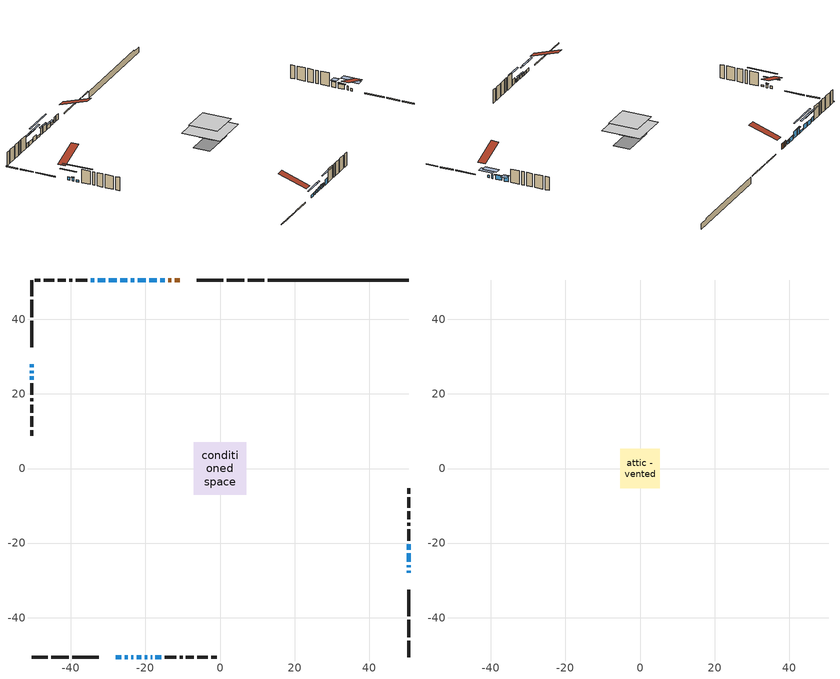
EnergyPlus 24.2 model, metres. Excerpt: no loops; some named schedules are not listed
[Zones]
conditioned space
 floor outside (Floor1 construction): -2.64,-2.64 -2.64,2.64 2.64,2.64 2.64,-2.64 z1.38
 floor adiabatic (AdiabaticFloorConstruction): -7,-7 -7,7 7,7 7,-7 z3.82
 floor foundation (Slab1 construction): -6.46,-2.99 -6.46,2.99 6.46,2.99 6.46,-2.99 z-1.01
 wall outside (RimJoist1 construction): 11.82,50.54 7.46,50.54 / -50.54,-50.54 -46.19,-50.54 / -50.54,50.54 -50.54,46.19 / 50.54,-50.54 50.54,-46.19 z1.38:1.68
 wall outside (RimJoist2 construction): 6.53,50.54 1.82,50.54 / -45.26,-50.54 -40.54,-50.54 / -50.54,45.26 -50.54,40.54 / 50.54,-45.26 50.54,-40.54 z1.38:1.68
 wall outside (RimJoist3 construction): 0.89,50.54 -6.2,50.54 / -39.61,-50.54 -32.53,-50.54 / -50.54,39.61 -50.54,32.53 / 50.54,-39.61 50.54,-32.53 z1.38:1.68
 wall outside (AdiabaticWallConstruction 1): -10.77,50.54 -12.15,50.54 / -13.08,50.54 -13.94,50.54 z1.38:3.41
 wall outside (AdiabaticWallConstruction): 50.54,-27.95 50.54,-27.39 z1.38:2.27; -27.95,-50.54 -26.43,-50.54 / -25.5,-50.54 -24.74,-50.54 / -50.54,27.95 -50.54,27.19 z1.38:2.4; -14.86,50.54 -15.98,50.54 / -22.27,-50.54 -21.15,-50.54 z1.38:2.5; -16.91,50.54 -19.02,50.54 / -30.7,50.54 -32.81,50.54 z1.38:2.7; -19.95,50.54 -22.09,50.54 / -23.01,50.54 -23.95,50.54 z1.38:3.77; -23.81,-50.54 -23.2,-50.54 z1.38:2.35; 50.54,-26.47 50.54,-25.96 z1.38:2.85; -20.22,-50.54 -19.56,-50.54 / -50.54,26.26 -50.54,25.6 z1.38:2.62; 50.54,-25.03 50.54,-22.72 / -27.64,50.54 -29.77,50.54 / -33.74,50.54 -34.68,50.54 z1.38:3.01; 50.54,-21.79 50.54,-20.29 z1.38:3.39; -24.88,50.54 -26.71,50.54 / -50.54,24.67 -50.54,23.75 z1.38:2.02; -18.63,-50.54 -18.22,-50.54 z1.38:2.6; -17.3,-50.54 -15.77,-50.54 z1.38:3.44
 wall outside (Wall1 construction): -35.61,50.54 -38.73,50.54 / -14.84,-50.54 -11.72,-50.54 / -50.54,22.83 -50.54,19.71 / 50.54,-19.36 50.54,-16.24 z1.38:6.26
 wall outside (Wall2 construction): -39.66,50.54 -40.41,50.54 / -10.8,-50.54 -10.05,-50.54 / -50.54,18.78 -50.54,18.03 / 50.54,-15.31 50.54,-14.56 z1.38:6.26
 wall outside (Wall3 construction): -41.34,50.54 -43.48,50.54 / -9.12,-50.54 -6.97,-50.54 / -50.54,17.1 -50.54,14.96 / 50.54,-13.64 50.54,-11.49 z1.38:6.26
 wall outside (Wall4 construction): -44.41,50.54 -47.21,50.54 / -6.04,-50.54 -3.24,-50.54 / -50.54,14.03 -50.54,11.23 / 50.54,-10.56 50.54,-7.76 z1.38:6.26
 wall outside (Wall5 construction): -48.14,50.54 -49.61,50.54 / -2.31,-50.54 -0.84,-50.54 / -50.54,10.3 -50.54,8.82 / 50.54,-6.83 50.54,-5.36 z1.38:6.26
 wall foundation (FoundationWall1 construction): 12.75,50.54,-1.01 12.75,50.54,1.38 46.76,50.54,1.38 46.76,50.54,0.92 50.54,50.54,0.92 50.54,50.54,-1.01
 window (WindowConstruction 17): 50.54,-27.95 50.54,-27.39 z1.38:2.27
 window (WindowConstruction 4): -27.95,-50.54 -26.43,-50.54 z1.38:2.39
 window (WindowConstruction 5): -25.5,-50.54 -24.74,-50.54 z1.38:2.39
 window (WindowConstruction 6): -50.54,27.95 -50.54,27.19 z1.38:2.39
 window (WindowConstruction 7): -14.86,50.54 -15.98,50.54 z1.38:2.5
 window (WindowConstruction 8): -16.91,50.54 -19.02,50.54 z1.38:2.7
 window (WindowConstruction 9): -19.95,50.54 -22.08,50.54 z1.38:3.77
 window (WindowConstruction 10): -23.01,50.54 -23.95,50.54 z1.38:3.77
 window (WindowConstruction 11): -23.81,-50.54 -23.2,-50.54 z1.38:2.35
 window (WindowConstruction 18): 50.54,-26.47 50.54,-25.96 z1.38:2.85
 window (WindowConstruction 12): -22.27,-50.54 -21.15,-50.54 z1.38:2.5
 window (WindowConstruction 13): -20.22,-50.54 -19.56,-50.54 z1.38:2.62
 window (WindowConstruction 14): -50.54,26.26 -50.54,25.6 z1.38:2.62
 window (WindowConstruction 15): 50.54,-25.03 50.54,-22.72 z1.38:3
 window (WindowConstruction 16): 50.54,-21.79 50.54,-20.29 z1.38:3.39
 window (WindowConstruction 20): -24.88,50.54 -26.71,50.54 z1.38:2.01
 window (WindowConstruction 21): -50.54,24.67 -50.54,23.76 z1.38:2.01
 window (WindowConstruction 19): -18.63,-50.54 -18.23,-50.54 z1.38:2.6
 window (WindowConstruction): -27.64,50.54 -29.77,50.54 z1.38:3
 window (WindowConstruction 1): -30.7,50.54 -32.81,50.54 z1.38:2.7
 window (WindowConstruction 2): -33.74,50.54 -34.68,50.54 z1.38:3
 window (WindowConstruction 3): -17.3,-50.54 -15.77,-50.54 z1.38:3.44
 door (Door): -10.77,50.54 -12.15,50.54 z1.38:3.41
 door (Door 1): -13.08,50.54 -13.94,50.54 z1.38:3.41
 ceiling adiabatic (AdiabaticFloorConstruction): 7,-7 7,7 -7,7 -7,-7 z3.82
attic - vented
 floor to conditioned space (Floor2 construction Reversed): -5.29,-5.29 -5.29,5.29 5.29,5.29 5.29,-5.29 z6.26
 roof outside (Roof1 construction): -9.84,50.54,6.26 -9.84,40.24,9.69 -7.13,40.24,9.69 -7.13,50.54,6.26; -28.88,-50.54,6.26 -28.88,-40.24,9.69 -31.6,-40.24,9.69 -31.6,-50.54,6.26; -50.54,28.88,6.26 -40.24,28.88,9.69 -40.24,31.6,9.69 -50.54,31.6,6.26; 50.54,-28.88,6.26 40.24,-28.88,9.69 40.24,-31.6,9.69 50.54,-31.6,6.26
shading: 50.54,-25.11 50.54,-30.24 52.67,-30.24 52.67,-25.11 z4.56; -23.79,-50.54 -30.59,-50.54 -30.59,-50.95 -23.79,-50.95 z5.03; -22.1,-50.54 -28.14,-50.54 -28.14,-50.95 -22.1,-50.95 z5.03; -50.54,24.55 -50.54,30.59 -50.95,30.59 -50.95,24.55 z5.03; -16.18,50.54 -14.66,50.54 -14.66,50.95 -16.18,50.95 z2.7; -19.22,50.54 -16.71,50.54 -16.71,50.95 -19.22,50.95 z2.9; -22.29,50.54 -19.75,50.54 -19.75,50.95 -22.29,50.95 z3.97; -24.15,50.54 -22.81,50.54 -22.81,50.95 -24.15,50.95 z3.97; -23,-50.54 -24.01,-50.54 -24.01,-50.95 -23,-50.95 z2.55; 50.54,-23.67 50.54,-28.75 52.67,-28.75 52.67,-23.67 z5.14; -20.95,-50.54 -22.47,-50.54 -22.47,-50.95 -20.95,-50.95 z2.7; -19.36,-50.54 -20.42,-50.54 -20.42,-50.95 -19.36,-50.95 z2.82; -50.54,25.4 -50.54,26.46 -50.95,26.46 -50.95,25.4 z2.82; 50.54,-22.52 50.54,-25.23 50.95,-25.23 50.95,-22.52 z3.21; 50.54,-19.99 50.54,-22.09 52.67,-22.09 52.67,-19.99 z3.68; -31.79,50.54 -19.8,50.54 -19.8,50.95 -31.79,50.95 z7.1; -50.54,18.68 -50.54,29.75 -50.95,29.75 -50.95,18.68 z7.1; -32.41,50.54 -25,50.54 -25,50.95 -32.41,50.95 z5.64; -35.45,50.54 -28.06,50.54 -28.06,50.95 -35.45,50.95 z5.34; -37.32,50.54 -31.1,50.54 -31.1,50.95 -37.32,50.95 z5.64; -13.13,-50.54 -19.94,-50.54 -19.94,-50.95 -13.13,-50.95 z6.08
[Building]
Building 1: Terrain=Suburbs
[Site:Location]
Erieau AUT_ON: Latitude {deg}=42.25; Longitude {deg}=-81.9; Time Zone {hr}=-5; Elevation {m}=178; Keep Site Location Information=Yes
[Site:GroundTemperature:Shallow]
5.2292, 3.30147, 3.1471, 4.0619, 7.73432, 11.3896, 14.5586, 16.5661, 16.7366, 15.1039, 12.0157, 8.47254
[Site:WaterMainsTemperature]
Calculation Method=Schedule; Temperature Schedule=mains temperature schedule
[Material] Roughness=Rough; Thermal Absorptance=0.9
Name | Thickness {m} | Conductivity {W/m-K} | Density {kg/m3} | Specific Heat {J/kg-K} | Solar Absorptance | Visible Absorptance
asphalt or fiberglass shingles | 0.00635 | 0.162714 | 1121.4 | 1465.45 | 0.4 | 0.4
ceiling loosefill ins | 0.169333 | 0.0480833 | 16.02 | 1046.75 | 0.7 | 0.7
ceiling stud and cavity | 0.1397 | 0.0988009 | 65.682 | 1177.47 | 0.7 | 0.7
concrete 4.0 in. | 0.1016 | 1.803125 | 2242.8 | 837.4 | 0.7 | 0.7
concrete 8.0 in. | 0.2032 | 1.803125 | 2242.8 | 837.4 | 0.7 | 0.7
door material | 0.04445 | 0.053851 | 512.64 | 1214.23 | 0.7 | 0.7
exterior vertical ins | 0.0137187 | 0.029427 | 32.04 | 1214.23 | 0.7 | 0.7
floor covering | 0.0127 | 0.0433444 | 54.468 | 1339.84 | 0.6 | 0.6
floor rigid ins; rim joist rigid ins | 0.051816 | 0.029427 | 32.04 | 1214.23 | 0.7 | 0.7
floor rigid ins 1; wall rigid ins | 0.512978 | 0.029427 | 32.04 | 1214.23 | 0.7 | 0.7
floor stud and cavity | 0.1397 | 0.0957955 | 92.3553 | 1139.71 | 0.7 | 0.7
floor stud and cavity 1 | 0.1397 | 1.75129 | 37.0049 | 1207.88 | 0.7 | 0.7
furniture material conditioned space 1 | 0.1524 | 0.115458 | 640.8 | 1214.23 | 0.6 | 0.6
gypsum board | 0.0127 | 0.160291 | 801 | 837.4 | 0.6 | 0.6
gypsum board 1 | 0.0127 | 0.160291 | 801 | 837.4 | 0.7 | 0.7
osb sheathing 0.5 in. | 0.0127 | 0.115458 | 512.64 | 1214.23 | 0.7 | 0.7
osb sheathing 0.75 in. | 0.01905 | 0.115458 | 512.64 | 1214.23 | 0.7 | 0.7
osb sheathing 2.0 in. | 0.0508 | 0.115458 | 512.64 | 1214.23 | 0.7 | 0.7
rim joist stud and cavity | 0.0508 | 0.0296939 | 125.044 | 1163.47 | 0.6 | 0.6
rim joist stud and cavity 1 | 0.0508 | 0.311623 | 125.044 | 1163.47 | 0.6 | 0.6
rim joist stud and cavity 2 | 0.0508 | 0.035244 | 125.044 | 1163.47 | 0.6 | 0.6
wall stud and cavity | 0.1397 | 0.0822159 | 139.0536 | 1170.24 | 0.7 | 0.7
wall stud and cavity 1 | 0.1397 | 0.110808 | 139.0536 | 1170.24 | 0.7 | 0.7
wall stud and cavity 2 | 0.1397 | 0.0949025 | 139.0536 | 1170.24 | 0.7 | 0.7
wall stud and cavity 3 | 0.1397 | 0.0827303 | 139.0536 | 1170.24 | 0.7 | 0.7
wall stud and cavity 4 | 0.1397 | 0.0971535 | 139.0536 | 1170.24 | 0.7 | 0.7
wall stud and cavity 5 | 0.0889 | 0.380278 | 52.3479 | 1209.89 | 0.7 | 0.7
wall stud and cavity 6 | 0.0889 | 0.391764 | 83.0341 | 1211.67 | 0.7 | 0.7
wood siding | 0.0254 | 0.102417 | 544.68 | 1172.36 | 0.4 | 0.4
wood siding 1; wood siding 2; wood siding 3 | 0.0254 | 0.102417 | 544.68 | 1172.36 | 0.7 | 0.7
[WindowMaterial:SimpleGlazingSystem]
Name | U-Factor {W/m2-K} | Solar Heat Gain Coefficient
WindowMaterial | 2.93098 | 0.61
WindowMaterial 1 | 2.90827 | 0.64
WindowMaterial 10 | 2.99401 | 0.51
WindowMaterial 11 | 2.97754 | 0.54
WindowMaterial 12 | 1.66309 | 0.55
WindowMaterial 13 | 2.89181 | 0.69
WindowMaterial 14 | 2.98776 | 0.6
WindowMaterial 15 | 3.10246 | 0.5
WindowMaterial 16 | 3.03773 | 0.47
WindowMaterial 2 | 2.9395 | 0.6
WindowMaterial 3 | 2.98492 | 0.58
WindowMaterial 4 | 3.02126 | 0.5
WindowMaterial 5 | 2.97357 | 0.54
WindowMaterial 6 | 2.95653 | 0.63
WindowMaterial 7 | 2.85717 | 0.64
WindowMaterial 8 | 2.90486 | 0.68
WindowMaterial 9 | 2.91338 | 0.67
[Construction]
AdiabaticFloorConstruction: floor stud and cavity 1, floor rigid ins 1, osb sheathing 0.75 in., floor covering
AdiabaticWallConstruction: wood siding 2, wall rigid ins, wall stud and cavity 5, gypsum board
AdiabaticWallConstruction 1: wood siding 3, wall rigid ins, wall stud and cavity 5, gypsum board
Door; Door 1: door material
Floor1 construction: floor stud and cavity, floor rigid ins, osb sheathing 0.75 in., floor covering
Floor2 construction Reversed: gypsum board, ceiling stud and cavity, ceiling loosefill ins
FoundationWall1 construction: concrete 8.0 in., gypsum board 1
furniture construction conditioned space 1: furniture material conditioned space 1
PartitionWallConstruction: gypsum board, wall stud and cavity 6, gypsum board
RimJoist1 construction: wood siding 1, osb sheathing 2.0 in., rim joist stud and cavity
RimJoist2 construction: wood siding 1, rim joist rigid ins, osb sheathing 2.0 in., rim joist stud and cavity 1
RimJoist3 construction: wood siding 1, rim joist rigid ins, osb sheathing 2.0 in., rim joist stud and cavity 2
Roof1 construction: asphalt or fiberglass shingles
Slab1 construction: concrete 4.0 in.
Wall1 construction: wood siding, osb sheathing 0.5 in., wall stud and cavity, gypsum board
Wall2 construction: wood siding, osb sheathing 0.5 in., wall stud and cavity 1, gypsum board
Wall3 construction: wood siding, osb sheathing 0.5 in., wall stud and cavity 2, gypsum board
Wall4 construction: wood siding, osb sheathing 0.5 in., wall stud and cavity 3, gypsum board
Wall5 construction: wood siding, osb sheathing 0.5 in., wall stud and cavity 4, gypsum board
WindowConstruction: WindowMaterial
WindowConstruction 1; WindowConstruction 8: WindowMaterial 1
WindowConstruction 10: WindowMaterial 9
WindowConstruction 11: WindowMaterial 10
WindowConstruction 12; WindowConstruction 7: WindowMaterial 7
WindowConstruction 13; WindowConstruction 14: WindowMaterial 11
WindowConstruction 15: WindowMaterial 12
WindowConstruction 16: WindowMaterial 13
WindowConstruction 17; WindowConstruction 19: WindowMaterial 14
WindowConstruction 18: WindowMaterial 15
WindowConstruction 2: WindowMaterial 2
WindowConstruction 20; WindowConstruction 21: WindowMaterial 16
WindowConstruction 3: WindowMaterial 3
WindowConstruction 4: WindowMaterial 4
WindowConstruction 5: WindowMaterial 5
WindowConstruction 6: WindowMaterial 6
WindowConstruction 9: WindowMaterial 8
[Zone] Multiplier=1; Part of Total Floor Area=Yes
Name | Volume {m3}
attic - vented | 62.4037
conditioned space | 699.2
[Space]
Name | Zone | Volume {m3}
attic - vented 1 | attic - vented | 62.4037
conditioned space 1 | conditioned space | 699.2
[ZoneInfiltration:EffectiveLeakageArea]
infil attic - vented 1: Zone or Space=attic - vented 1; Schedule=Always On Discrete; Effective Air Leakage Area {cm2}=5372.16; Stack Coefficient=0.000238845; Wind Coefficient=1.04419e-05
[ZoneMixing]
whole house fan mix: Zone or Space=attic - vented; Schedule=Always On Continuous; Design Flow Rate Calculation Method=Flow/Zone; Design Flow Rate {m3/s}=0; Source Zone or Space=conditioned space
[SurfaceProperty:ExposedFoundationPerimeter]
Slab1: Exposed Perimeter Calculation Method=TotalExposedPerimeter; Total Exposed Perimeter {m}=37.795
[InternalMass] Zone or ZoneList=conditioned space; Space or SpaceList=conditioned space 1
Name | Construction | Surface Area {m2}
furniture mass conditioned space 1 | furniture construction conditioned space 1 | 120.428
partition wall mass | PartitionWallConstruction | 301.07
[Lights]
interior lighting: Zone or ZoneList or Space or SpaceList=conditioned space 1; Schedule=interior lighting schedule; Design Level Calculation Method=LightingLevel; Lighting Level {W}=343.2; Return Air Fraction=0; Fraction Radiant=0.6; Fraction Visible=0.2; Fraction Replaceable=1
[People]
occupants: Zone or ZoneList or Space or SpaceList=conditioned space 1; Number of People Schedule=occupants schedule; Number of People Calculation Method=People; Number of People=3; Fraction Radiant=0.314171; Sensible Heat Fraction=0.56303; Activity Level Schedule=occupants activity schedule; Carbon Dioxide Generation Rate {m3/s-W}=0; Enable ASHRAE 55 Comfort Warnings=No; Mean Radiant Temperature Calculation Type=EnclosureAveraged
[ElectricEquipment] Zone or ZoneList or Space or SpaceList=conditioned space 1; Design Level Calculation Method=EquipmentLevel
Name | Schedule | Design Level {W} | Fraction Latent | Fraction Radiant | Fraction Lost
clothes dryer | clothes dryer schedule | 140.772 | 0.015 | 0.081 | 0.85
clothes washer | clothes washer schedule | 32.1985 | 0.03 | 0.162 | 0.7
cooking range | cooking range schedule | 215.147 | 0.08 | 0.432 | 0.2
dishwasher | dishwasher schedule | 66.8632 | 0.3 | 0.18 | 0.4
fridge | fridge schedule | 72.9452 | 0 | 0.6 | 0
mech vent bath fan 0 | mech vent bath fan 0 schedule | 43 | 0 | 0 | 1
mech vent house fan | mech vent house fan schedule | 0 | 0 | 0 | 1
mech vent house fan cfis | mech vent house fan cfis schedule | 0 | 0 | 0 | 0
mech vent range fan 0 | mech vent range fan 0 schedule | 43 | 0 | 0 | 1
misc plug loads | misc plug loads schedule | 494.7 | 0.045 | 0.513 | 0.1
whole house fan | Always On Discrete | 0 | 0 | 0 | 1
[OtherEquipment] Zone or ZoneList or Space or SpaceList=conditioned space 1; Design Level Calculation Method=EquipmentLevel
Name | Fuel Type | Schedule | Design Level {W} | Fraction Latent | Fraction Radiant | Fraction Lost
clothes dryer 1 | Electricity | clothes dryer schedule | 0 | 0.015 | 0.081 | 0.85
cooking range 1 | Electricity | cooking range schedule | 0 | 0.08 | 0.432 | 0.2
general water use latent | None | general water use schedule | 62.594 | 1 | 0 | 0
general water use sensible | None | general water use schedule | -61.6891 | 0 | 0.6 | 0
mech vent house fan latent load | None | Always On Discrete | 0 | 1 | 0 | 0
mech vent house fan sensible load | None | Always On Discrete | 0 | 0 | 0 | 0
water heater energy adjustment1 | NaturalGas | Always On Discrete | 0.01 | 0 | 0 | 1
[ZoneInfiltration:DesignFlowRate] Zone or ZoneList or Space or SpaceList=conditioned space 1; Schedule=Always On Discrete; Design Flow Rate Calculation Method=Flow/Zone; Design Flow Rate {m3/s}=0
infil flow; natural vent flow; whole house fan flow
[Foundation:Kiva]
Foundation Kiva 1: Initial Indoor Air Temperature {C}=18; Wall Height Above Grade {m}=1.38001; Wall Depth Below Slab {m}=0.2032; Custom Block Material Name 1=exterior vertical ins; Custom Block Depth 1 {m}=2.39; Custom Block X Position 1 {m}=0.2159; Custom Block Z Position 1 {m}=0
[Foundation:Kiva:Settings]
Soil Conductivity {W/m-K}=0.849921; Soil Density {kg/m3}=1842.3; Soil Specific Heat {J/kg-K}=418.7; Ground Solar Absorptivity=0.9; Ground Thermal Absorptivity=0.9; Ground Surface Roughness {m}=0.03; Far-Field Width {m}=40; Deep-Ground Boundary Condition=ZeroFlux; Deep-Ground Depth {m}=40; Minimum Cell Dimension {m}=0.2; Maximum Cell Growth Coefficient=3; Simulation Timestep=Timestep
[Exterior:Lights]
exterior lighting: Schedule=exterior lighting schedule; Design Level {W}=75.6
[Schedule:Constant]
Name | Hourly Value
Always On Continuous; mech vent house fan schedule; mech vent house fan cfis schedule; Always On Discrete | 1
occupants activity schedule | 117.228
fridge schedule | 0
[Schedule:Week:Daily]
interior lighting schedule Week Rule - Jan1-Jan27: interior lighting schedule day, interior lighting schedule day, interior lighting schedule day, interior lighting schedule day, interior lighting schedule day, interior lighting schedule day, interior lighting schedule day, interior lighting schedule default day, interior lighting schedule default day, interior lighting schedule default day, interior lighting schedule default day, interior lighting schedule default day
interior lighting schedule Week Rule - Jan28-Feb3: interior lighting schedule day, interior lighting schedule day, interior lighting schedule day, interior lighting schedule day, interior lighting schedule day 1, interior lighting schedule day 1, interior lighting schedule day 1, interior lighting schedule default day, interior lighting schedule default day, interior lighting schedule default day, interior lighting schedule default day, interior lighting schedule default day
interior lighting schedule Week Rule - Feb4-Feb24: interior lighting schedule day 1, interior lighting schedule day 1, interior lighting schedule day 1, interior lighting schedule day 1, interior lighting schedule day 1, interior lighting schedule day 1, interior lighting schedule day 1, interior lighting schedule default day, interior lighting schedule default day, interior lighting schedule default day, interior lighting schedule default day, interior lighting schedule default day
interior lighting schedule Week Rule - Feb25-Mar3: interior lighting schedule day 1, interior lighting schedule day 1, interior lighting schedule day 1, interior lighting schedule day 1, interior lighting schedule day 2, interior lighting schedule day 2, interior lighting schedule day 2, interior lighting schedule default day, interior lighting schedule default day, interior lighting schedule default day, interior lighting schedule default day, interior lighting schedule default day
interior lighting schedule Week Rule - Mar4-Mar31: interior lighting schedule day 2, interior lighting schedule day 2, interior lighting schedule day 2, interior lighting schedule day 2, interior lighting schedule day 2, interior lighting schedule day 2, interior lighting schedule day 2, interior lighting schedule default day, interior lighting schedule default day, interior lighting schedule default day, interior lighting schedule default day, interior lighting schedule default day
interior lighting schedule Week Rule - Apr1-Apr28: interior lighting schedule day 3, interior lighting schedule day 3, interior lighting schedule day 3, interior lighting schedule day 3, interior lighting schedule day 3, interior lighting schedule day 3, interior lighting schedule day 3, interior lighting schedule default day, interior lighting schedule default day, interior lighting schedule default day, interior lighting schedule default day, interior lighting schedule default day
interior lighting schedule Week Rule - Apr29-May5: interior lighting schedule day 3, interior lighting schedule day 3, interior lighting schedule day 4, interior lighting schedule day 4, interior lighting schedule day 4, interior lighting schedule day 4, interior lighting schedule day 4, interior lighting schedule default day, interior lighting schedule default day, interior lighting schedule default day, interior lighting schedule default day, interior lighting schedule default day
interior lighting schedule Week Rule - May6-May26: interior lighting schedule day 4, interior lighting schedule day 4, interior lighting schedule day 4, interior lighting schedule day 4, interior lighting schedule day 4, interior lighting schedule day 4, interior lighting schedule day 4, interior lighting schedule default day, interior lighting schedule default day, interior lighting schedule default day, interior lighting schedule default day, interior lighting schedule default day
interior lighting schedule Week Rule - May27-Jun2: interior lighting schedule day 4, interior lighting schedule day 4, interior lighting schedule day 4, interior lighting schedule day 4, interior lighting schedule day 4, interior lighting schedule day 5, interior lighting schedule day 5, interior lighting schedule default day, interior lighting schedule default day, interior lighting schedule default day, interior lighting schedule default day, interior lighting schedule default day
interior lighting schedule Week Rule - Jun3-Jun30: interior lighting schedule day 5, interior lighting schedule day 5, interior lighting schedule day 5, interior lighting schedule day 5, interior lighting schedule day 5, interior lighting schedule day 5, interior lighting schedule day 5, interior lighting schedule default day, interior lighting schedule default day, interior lighting schedule default day, interior lighting schedule default day, interior lighting schedule default day
interior lighting schedule Week Rule - Jul1-Jul28: interior lighting schedule day 6, interior lighting schedule day 6, interior lighting schedule day 6, interior lighting schedule day 6, interior lighting schedule day 6, interior lighting schedule day 6, interior lighting schedule day 6, interior lighting schedule default day, interior lighting schedule default day, interior lighting schedule default day, interior lighting schedule default day, interior lighting schedule default day
interior lighting schedule Week Rule - Jul29-Aug4: interior lighting schedule day 6, interior lighting schedule day 6, interior lighting schedule day 6, interior lighting schedule day 7, interior lighting schedule day 7, interior lighting schedule day 7, interior lighting schedule day 7, interior lighting schedule default day, interior lighting schedule default day, interior lighting schedule default day, interior lighting schedule default day, interior lighting schedule default day
interior lighting schedule Week Rule - Aug5-Aug25: interior lighting schedule day 7, interior lighting schedule day 7, interior lighting schedule day 7, interior lighting schedule day 7, interior lighting schedule day 7, interior lighting schedule day 7, interior lighting schedule day 7, interior lighting schedule default day, interior lighting schedule default day, interior lighting schedule default day, interior lighting schedule default day, interior lighting schedule default day
interior lighting schedule Week Rule - Aug26-Sep1: interior lighting schedule day 7, interior lighting schedule day 7, interior lighting schedule day 7, interior lighting schedule day 7, interior lighting schedule day 7, interior lighting schedule day 7, interior lighting schedule day 8, interior lighting schedule default day, interior lighting schedule default day, interior lighting schedule default day, interior lighting schedule default day, interior lighting schedule default day
interior lighting schedule Week Rule - Sep2-Sep29: interior lighting schedule day 8, interior lighting schedule day 8, interior lighting schedule day 8, interior lighting schedule day 8, interior lighting schedule day 8, interior lighting schedule day 8, interior lighting schedule day 8, interior lighting schedule default day, interior lighting schedule default day, interior lighting schedule default day, interior lighting schedule default day, interior lighting schedule default day
interior lighting schedule Week Rule - Sep30-Oct6: interior lighting schedule day 8, interior lighting schedule day 9, interior lighting schedule day 9, interior lighting schedule day 9, interior lighting schedule day 9, interior lighting schedule day 9, interior lighting schedule day 9, interior lighting schedule default day, interior lighting schedule default day, interior lighting schedule default day, interior lighting schedule default day, interior lighting schedule default day
interior lighting schedule Week Rule - Oct7-Oct27: interior lighting schedule day 9, interior lighting schedule day 9, interior lighting schedule day 9, interior lighting schedule day 9, interior lighting schedule day 9, interior lighting schedule day 9, interior lighting schedule day 9, interior lighting schedule default day, interior lighting schedule default day, interior lighting schedule default day, interior lighting schedule default day, interior lighting schedule default day
interior lighting schedule Week Rule - Oct28-Nov3: interior lighting schedule day 9, interior lighting schedule day 9, interior lighting schedule day 9, interior lighting schedule day 9, interior lighting schedule day 10, interior lighting schedule day 10, interior lighting schedule day 10, interior lighting schedule default day, interior lighting schedule default day, interior lighting schedule default day, interior lighting schedule default day, interior lighting schedule default day
interior lighting schedule Week Rule - Nov4-Nov24: interior lighting schedule day 10, interior lighting schedule day 10, interior lighting schedule day 10, interior lighting schedule day 10, interior lighting schedule day 10, interior lighting schedule day 10, interior lighting schedule day 10, interior lighting schedule default day, interior lighting schedule default day, interior lighting schedule default day, interior lighting schedule default day, interior lighting schedule default day
interior lighting schedule Week Rule - Nov25-Dec1: interior lighting schedule day 10, interior lighting schedule day 10, interior lighting schedule day 10, interior lighting schedule day 10, interior lighting schedule day 10, interior lighting schedule day 10, interior lighting schedule day 11, interior lighting schedule default day, interior lighting schedule default day, interior lighting schedule default day, interior lighting schedule default day, interior lighting schedule default day
interior lighting schedule Week Rule - Dec2-Dec31: interior lighting schedule day 11, interior lighting schedule day 11, interior lighting schedule day 11, interior lighting schedule day 11, interior lighting schedule day 11, interior lighting schedule day 11, interior lighting schedule day 11, interior lighting schedule default day, interior lighting schedule default day, interior lighting schedule default day, interior lighting schedule default day, interior lighting schedule default day
occupants schedule Week Rule - Jan1-Dec31: occupants schedule day, occupants schedule day, occupants schedule day, occupants schedule day, occupants schedule day, occupants schedule day, occupants schedule day, occupants schedule default day, occupants schedule default day, occupants schedule default day, occupants schedule default day, occupants schedule default day
clothes dryer schedule Week Rule - Jan1-Dec31: clothes dryer schedule day, clothes dryer schedule day, clothes dryer schedule day, clothes dryer schedule day, clothes dryer schedule day, clothes dryer schedule day, clothes dryer schedule day, clothes dryer schedule default day, clothes dryer schedule default day, clothes dryer schedule default day, clothes dryer schedule default day, clothes dryer schedule default day
clothes washer schedule Week Rule - Jan1-Dec31: clothes washer schedule day, clothes washer schedule day, clothes washer schedule day, clothes washer schedule day, clothes washer schedule day, clothes washer schedule day, clothes washer schedule day, clothes washer schedule default day, clothes washer schedule default day, clothes washer schedule default day, clothes washer schedule default day, clothes washer schedule default day
cooking range schedule Week Rule - Jan1-Dec31: cooking range schedule day, cooking range schedule day, cooking range schedule day, cooking range schedule day, cooking range schedule day, cooking range schedule day, cooking range schedule day, cooking range schedule default day, cooking range schedule default day, cooking range schedule default day, cooking range schedule default day, cooking range schedule default day
dishwasher schedule Week Rule - Jan1-Dec31: dishwasher schedule day, dishwasher schedule day, dishwasher schedule day, dishwasher schedule day, dishwasher schedule day, dishwasher schedule day, dishwasher schedule day, dishwasher schedule default day, dishwasher schedule default day, dishwasher schedule default day, dishwasher schedule default day, dishwasher schedule default day
mech vent bath fan 0 schedule Week Rule - Jan1-Dec31: mech vent bath fan 0 schedule day, mech vent bath fan 0 schedule day, mech vent bath fan 0 schedule day, mech vent bath fan 0 schedule day, mech vent bath fan 0 schedule day, mech vent bath fan 0 schedule day, mech vent bath fan 0 schedule day, mech vent bath fan 0 schedule default day, mech vent bath fan 0 schedule default day, mech vent bath fan 0 schedule default day, mech vent bath fan 0 schedule default day, mech vent bath fan 0 schedule default day
mech vent range fan 0 schedule Week Rule - Jan1-Dec31: mech vent range fan 0 schedule day, mech vent range fan 0 schedule day, mech vent range fan 0 schedule day, mech vent range fan 0 schedule day, mech vent range fan 0 schedule day, mech vent range fan 0 schedule day, mech vent range fan 0 schedule day, mech vent range fan 0 schedule default day, mech vent range fan 0 schedule default day, mech vent range fan 0 schedule default day, mech vent range fan 0 schedule default day, mech vent range fan 0 schedule default day
misc plug loads schedule Week Rule - Jan1-Dec31: misc plug loads schedule day, misc plug loads schedule day, misc plug loads schedule day, misc plug loads schedule day, misc plug loads schedule day, misc plug loads schedule day, misc plug loads schedule day, misc plug loads schedule default day, misc plug loads schedule default day, misc plug loads schedule default day, misc plug loads schedule default day, misc plug loads schedule default day
general water use schedule Week Rule - Jan1-Dec31: general water use schedule day, general water use schedule day, general water use schedule day, general water use schedule day, general water use schedule day, general water use schedule day, general water use schedule day, general water use schedule default day, general water use schedule default day, general water use schedule default day, general water use schedule default day, general water use schedule default day
exterior lighting schedule Week Rule - Jan1-Jan27: exterior lighting schedule day, exterior lighting schedule day, exterior lighting schedule day, exterior lighting schedule day, exterior lighting schedule day, exterior lighting schedule day, exterior lighting schedule day, exterior lighting schedule default day, exterior lighting schedule default day, exterior lighting schedule default day, exterior lighting schedule default day, exterior lighting schedule default day
exterior lighting schedule Week Rule - Jan28-Feb3: exterior lighting schedule day, exterior lighting schedule day, exterior lighting schedule day, exterior lighting schedule day, exterior lighting schedule day 1, exterior lighting schedule day 1, exterior lighting schedule day 1, exterior lighting schedule default day, exterior lighting schedule default day, exterior lighting schedule default day, exterior lighting schedule default day, exterior lighting schedule default day
exterior lighting schedule Week Rule - Feb4-Feb24: exterior lighting schedule day 1, exterior lighting schedule day 1, exterior lighting schedule day 1, exterior lighting schedule day 1, exterior lighting schedule day 1, exterior lighting schedule day 1, exterior lighting schedule day 1, exterior lighting schedule default day, exterior lighting schedule default day, exterior lighting schedule default day, exterior lighting schedule default day, exterior lighting schedule default day
exterior lighting schedule Week Rule - Feb25-Mar3: exterior lighting schedule day 1, exterior lighting schedule day 1, exterior lighting schedule day 1, exterior lighting schedule day 1, exterior lighting schedule day 2, exterior lighting schedule day 2, exterior lighting schedule day 2, exterior lighting schedule default day, exterior lighting schedule default day, exterior lighting schedule default day, exterior lighting schedule default day, exterior lighting schedule default day
[Schedule:Year]
interior lighting schedule: interior lighting schedule Week Rule - Jan1-Jan27, 1, 1, 1, 27, interior lighting schedule Week Rule - Jan28-Feb3, 1, 28, 2, 3, interior lighting schedule Week Rule - Feb4-Feb24, 2, 4, 2, 24, interior lighting schedule Week Rule - Feb25-Mar3, 2, 25, 3, 3, interior lighting schedule Week Rule - Mar4-Mar31, 3, 4, 3, 31, interior lighting schedule Week Rule - Apr1-Apr28, 4, 1, 4, 28, interior lighting schedule Week Rule - Apr29-May5, 4, 29, 5, 5, interior lighting schedule Week Rule - May6-May26, 5, 6, 5, 26, interior lighting schedule Week Rule - May27-Jun2, 5, 27, 6, 2, interior lighting schedule Week Rule - Jun3-Jun30, 6, 3, 6, 30, interior lighting schedule Week Rule - Jul1-Jul28, 7, 1, 7, 28, interior lighting schedule Week Rule - Jul29-Aug4, 7, 29, 8, 4, interior lighting schedule Week Rule - Aug5-Aug25, 8, 5, 8, 25, interior lighting schedule Week Rule - Aug26-Sep1, 8, 26, 9, 1, interior lighting schedule Week Rule - Sep2-Sep29, 9, 2, 9, 29, interior lighting schedule Week Rule - Sep30-Oct6, 9, 30, 10, 6, interior lighting schedule Week Rule - Oct7-Oct27, 10, 7, 10, 27, interior lighting schedule Week Rule - Oct28-Nov3, 10, 28, 11, 3, interior lighting schedule Week Rule - Nov4-Nov24, 11, 4, 11, 24, interior lighting schedule Week Rule - Nov25-Dec1, 11, 25, 12, 1, interior lighting schedule Week Rule - Dec2-Dec31, 12, 2, 12, 31
occupants schedule: occupants schedule Week Rule - Jan1-Dec31, 1, 1, 12, 31
clothes dryer schedule: clothes dryer schedule Week Rule - Jan1-Dec31, 1, 1, 12, 31
clothes washer schedule: clothes washer schedule Week Rule - Jan1-Dec31, 1, 1, 12, 31
cooking range schedule: cooking range schedule Week Rule - Jan1-Dec31, 1, 1, 12, 31
dishwasher schedule: dishwasher schedule Week Rule - Jan1-Dec31, 1, 1, 12, 31
mech vent bath fan 0 schedule: mech vent bath fan 0 schedule Week Rule - Jan1-Dec31, 1, 1, 12, 31
mech vent range fan 0 schedule: mech vent range fan 0 schedule Week Rule - Jan1-Dec31, 1, 1, 12, 31
misc plug loads schedule: misc plug loads schedule Week Rule - Jan1-Dec31, 1, 1, 12, 31
general water use schedule: general water use schedule Week Rule - Jan1-Dec31, 1, 1, 12, 31
exterior lighting schedule: exterior lighting schedule Week Rule - Jan1-Jan27, 1, 1, 1, 27, exterior lighting schedule Week Rule - Jan28-Feb3, 1, 28, 2, 3, exterior lighting schedule Week Rule - Feb4-Feb24, 2, 4, 2, 24, exterior lighting schedule Week Rule - Feb25-Mar3, 2, 25, 3, 3, exterior lighting schedule Week Rule - Mar4-Mar31, 3, 4, 3, 31, exterior lighting schedule Week Rule - Apr1-Apr28, 4, 1, 4, 28, exterior lighting schedule Week Rule - Apr29-May5, 4, 29, 5, 5, exterior lighting schedule Week Rule - May6-May26, 5, 6, 5, 26, exterior lighting schedule Week Rule - May27-Jun2, 5, 27, 6, 2, exterior lighting schedule Week Rule - Jun3-Jun30, 6, 3, 6, 30, exterior lighting schedule Week Rule - Jul1-Jul28, 7, 1, 7, 28, exterior lighting schedule Week Rule - Jul29-Aug4, 7, 29, 8, 4, exterior lighting schedule Week Rule - Aug5-Aug25, 8, 5, 8, 25, exterior lighting schedule Week Rule - Aug26-Sep1, 8, 26, 9, 1, exterior lighting schedule Week Rule - Sep2-Sep29, 9, 2, 9, 29, exterior lighting schedule Week Rule - Sep30-Oct6, 9, 30, 10, 6, exterior lighting schedule Week Rule - Oct7-Oct27, 10, 7, 10, 27, exterior lighting schedule Week Rule - Oct28-Nov3, 10, 28, 11, 3, exterior lighting schedule Week Rule - Nov4-Nov24, 11, 4, 11, 24, exterior lighting schedule Week Rule - Nov25-Dec1, 11, 25, 12, 1, exterior lighting schedule Week Rule - Dec2-Dec31, 12, 2, 12, 31
[Schedule:Compact]
mains temperature schedule: Through: 01/01, For: AllDays, Until: 24:00, 8.89333, Through: 01/02, For: AllDays, Until: 24:00, 8.82722, Through: 01/03, For: AllDays, Until: 24:00, 8.76167, Through: 01/04, For: AllDays, Until: 24:00, 8.69778, Through: 01/05, For: AllDays, Until: 24:00, 8.635, Through: 01/06, For: AllDays, Until: 24:00, 8.57333, Through: 01/07, For: AllDays, Until: 24:00, 8.51333, Through: 01/08, For: AllDays, Until: 24:00, 8.455, Through: 01/09, For: AllDays, Until: 24:00, 8.39778, Through: 01/10, For: AllDays, Until: 24:00, 8.34167, Through: 01/11, For: AllDays, Until: 24:00, 8.28722, Through: 01/12, For: AllDays, Until: 24:00, 8.23444, Through: 01/13, For: AllDays, Until: 24:00, 8.18278, Through: 01/14, For: AllDays, Until: 24:00, 8.13222, Through: 01/15, For: AllDays, Until: 24:00, 8.08389, Through: 01/16, For: AllDays, Until: 24:00, 8.03667, Through: 01/17, For: AllDays, Until: 24:00, 7.99111, Through: 01/18, For: AllDays, Until: 24:00, 7.94667, Through: 01/19, For: AllDays, Until: 24:00, 7.90389, Through: 01/20, For: AllDays, Until: 24:00, 7.86278, Through: 01/21, For: AllDays, Until: 24:00, 7.82333, Through: 01/22, For: AllDays, Until: 24:00, 7.78556, Through: 01/23, For: AllDays, Until: 24:00, 7.74889, Through: 01/24, For: AllDays, Until: 24:00, 7.71444, Through: 01/25, For: AllDays, Until: 24:00, 7.68111, Through: 01/26, For: AllDays, Until: 24:00, 7.64944, Through: 01/27, For: AllDays, Until: 24:00, 7.61944, Through: 01/28, For: AllDays, Until: 24:00, 7.59111, Through: 01/29, For: AllDays, Until: 24:00, 7.56444, Through: 01/30, For: AllDays, Until: 24:00, 7.53944, Through: 01/31, For: AllDays, Until: 24:00, 7.51611, Through: 02/01, For: AllDays, Until: 24:00, 7.49444, Through: 02/02, For: AllDays, Until: 24:00, 7.47389, Through: 02/03, For: AllDays, Until: 24:00, 7.45556, Through: 02/04, For: AllDays, Until: 24:00, 7.43889, Through: 02/05, For: AllDays, Until: 24:00, 7.42389, Through: 02/06, For: AllDays, Until: 24:00, 7.41056, Through: 02/07, For: AllDays, Until: 24:00, 7.39889, Through: 02/08, For: AllDays, Until: 24:00, 7.38833, Through: 02/09, For: AllDays, Until: 24:00, 7.38, Through: 02/10, For: AllDays, Until: 24:00, 7.37389, Through: 02/11, For: AllDays, Until: 24:00, 7.36889, Through: 02/12, For: AllDays, Until: 24:00, 7.36556, Through: 02/13, For: AllDays, Until: 24:00, 7.36389, Through: 02/14, For: AllDays, Until: 24:00, 7.36389, Through: 02/15, For: AllDays, Until: 24:00, 7.36611, Through: 02/16, For: AllDays, Until: 24:00, 7.36944, Through: 02/17, For: AllDays, Until: 24:00, 7.375, Through: 02/18, For: AllDays, Until: 24:00, 7.38167, Through: 02/19, For: AllDays, Until: 24:00, 7.39056, Through: 02/20, For: AllDays, Until: 24:00, 7.40056, Through: 02/21, For: AllDays, Until: 24:00, 7.41278, Through: 02/22, For: AllDays, Until: 24:00, 7.42667, Through: 02/23, For: AllDays, Until: 24:00, 7.44222, Through: 02/24, For: AllDays, Until: 24:00, 7.45889, Through: 02/25, For: AllDays, Until: 24:00, 7.47778, Through: 02/26, For: AllDays, Until: 24:00, 7.49833, Through: 02/27, For: AllDays, Until: 24:00, 7.52056, Through: 02/28, For: AllDays, Until: 24:00, 7.54444, Through: 03/01, For: AllDays, Until: 24:00, 7.56944, Through: 03/02, For: AllDays, Until: 24:00, 7.59667, Through: 03/03, For: AllDays, Until: 24:00, 7.62556, Through: 03/04, For: AllDays, Until: 24:00, 7.65556, Through: 03/05, For: AllDays, Until: 24:00, 7.68778, Through: 03/06, For: AllDays, Until: 24:00, 7.72111, Through: 03/07, For: AllDays, Until: 24:00, 7.75611, Through: 03/08, For: AllDays, Until: 24:00, 7.79278, Through: 03/09, For: AllDays, Until: 24:00, 7.83111, Through: 03/10, For: AllDays, Until: 24:00, 7.87111, Through: 03/11, For: AllDays, Until: 24:00, 7.91222, Through: 03/12, For: AllDays, Until: 24:00, 7.95556, Through: 03/13, For: AllDays, Until: 24:00, 8, Through: 03/14, For: AllDays, Until: 24:00, 8.04556, Through: 03/15, For: AllDays, Until: 24:00, 8.09333, Through: 03/16, For: AllDays, Until: 24:00, 8.14222, Through: 03/17, For: AllDays, Until: 24:00, 8.19278, Through: 03/18, For: AllDays, Until: 24:00, 8.24444, Through: 03/19, For: AllDays, Until: 24:00, 8.29778, Through: 03/20, For: AllDays, Until: 24:00, 8.35278, Through: 03/21, For: AllDays, Until: 24:00, 8.40889, Through: 03/22, For: AllDays, Until: 24:00, 8.46611, Through: 03/23, For: AllDays, Until: 24:00, 8.52556, Through: 03/24, For: AllDays, Until: 24:00, 8.58556, Through: 03/25, For: AllDays, Until: 24:00, 8.64722, Through: 03/26, For: AllDays, Until: 24:00, 8.71, Through: 03/27, For: AllDays, Until: 24:00, 8.77444, Through: 03/28, For: AllDays, Until: 24:00, 8.84, Through: 03/29, For: AllDays, Until: 24:00, 8.90667, Through: 03/30, For: AllDays, Until: 24:00, 8.975, Through: 03/31, For: AllDays, Until: 24:00, 9.04389, Through: 04/01, For: AllDays, Until: 24:00, 9.11444, Through: 04/02, For: AllDays, Until: 24:00, 9.18611, Through: 04/03, For: AllDays, Until: 24:00, 9.25889, Through: 04/04, For: AllDays, Until: 24:00, 9.33278, Through: 04/05, For: AllDays, Until: 24:00, 9.40833, Through: 04/06, For: AllDays, Until: 24:00, 9.48444, Through: 04/07, For: AllDays, Until: 24:00, 9.56167, Through: 04/08, For: AllDays, Until: 24:00, 9.64, Through: 04/09, For: AllDays, Until: 24:00, 9.71889, Through: 04/10, For: AllDays, Until: 24:00, 9.79944, Through: 04/11, For: AllDays, Until: 24:00, 9.88056, Through: 04/12, For: AllDays, Until: 24:00, 9.96333, Through: 04/13, For: AllDays, Until: 24:00, 10.0461, Through: 04/14, For: AllDays, Until: 24:00, 10.1306, Through: 04/15, For: AllDays, Until: 24:00, 10.2156, Through: 04/16, For: AllDays, Until: 24:00, 10.3011, Through: 04/17, For: AllDays, Until: 24:00, 10.3878, Through: 04/18, For: AllDays, Until: 24:00, 10.4756, Through: 04/19, For: AllDays, Until: 24:00, 10.5639, Through: 04/20, For: AllDays, Until: 24:00, 10.6528, Through: 04/21, For: AllDays, Until: 24:00, 10.7422, Through: 04/22, For: AllDays, Until: 24:00, 10.8328, Through: 04/23, For: AllDays, Until: 24:00, 10.9239, Through: 04/24, For: AllDays, Until: 24:00, 11.0156, Through: 04/25, For: AllDays, Until: 24:00, 11.1083, Through: 04/26, For: AllDays, Until: 24:00, 11.2011, Through: 04/27, For: AllDays, Until: 24:00, 11.295, Through: 04/28, For: AllDays, Until: 24:00, 11.3889, Through: 04/29, For: AllDays, Until: 24:00, 11.4833, Through: 04/30, For: AllDays, Until: 24:00, 11.5783, Through: 05/01, For: AllDays, Until: 24:00, 11.6739, Through: 05/02, For: AllDays, Until: 24:00, 11.77, Through: 05/03, For: AllDays, Until: 24:00, 11.8661, Through: 05/04, For: AllDays, Until: 24:00, 11.9633, Through: 05/05, For: AllDays, Until: 24:00, 12.06, Through: 05/06, For: AllDays, Until: 24:00, 12.1578, Through: 05/07, For: AllDays, Until: 24:00, 12.255, Through: 05/08, For: AllDays, Until: 24:00, 12.3533, Through: 05/09, For: AllDays, Until: 24:00, 12.4511, Through: 05/10, For: AllDays, Until: 24:00, 12.5494, Through: 05/11, For: AllDays, Until: 24:00, 12.6483, Through: 05/12, For: AllDays, Until: 24:00, 12.7467, Through: 05/13, For: AllDays, Until: 24:00, 12.8456, Through: 05/14, For: AllDays, Until: 24:00, 12.9444, Through: 05/15, For: AllDays, Until: 24:00, 13.0433, Through: 05/16, For: AllDays, Until: 24:00, 13.1422, Through: 05/17, For: AllDays, Until: 24:00, 13.2411, Through: 05/18, For: AllDays, Until: 24:00, 13.34, Through: 05/19, For: AllDays, Until: 24:00, 13.4383, Through: 05/20, For: AllDays, Until: 24:00, 13.5372, Through: 05/21, For: AllDays, Until: 24:00, 13.6356, Through: 05/22, For: AllDays, Until: 24:00, 13.7339, Through: 05/23, For: AllDays, Until: 24:00, 13.8322, Through: 05/24, For: AllDays, Until: 24:00, 13.9306, Through: 05/25, For: AllDays, Until: 24:00, 14.0283, Through: 05/26, For: AllDays, Until: 24:00, 14.1256, Through: 05/27, For: AllDays, Until: 24:00, 14.2228, Through: 05/28, For: AllDays, Until: 24:00, 14.3194, Through: 05/29, For: AllDays, Until: 24:00, 14.4161, Through: 05/30, For: AllDays, Until: 24:00, 14.5122, Through: 05/31, For: AllDays, Until: 24:00, 14.6078, Through: 06/01, For: AllDays, Until: 24:00, 14.7033, Through: 06/02, For: AllDays, Until: 24:00, 14.7978, Through: 06/03, For: AllDays, Until: 24:00, 14.8922, Through: 06/04, For: AllDays, Until: 24:00, 14.9861, Through: 06/05, For: AllDays, Until: 24:00, 15.0789, Through: 06/06, For: AllDays, Until: 24:00, 15.1717, Through: 06/07, For: AllDays, Until: 24:00, 15.2639, Through: 06/08, For: AllDays, Until: 24:00, 15.355, Through: 06/09, For: AllDays, Until: 24:00, 15.4456, Through: 06/10, For: AllDays, Until: 24:00, 15.5356, Through: 06/11, For: AllDays, Until: 24:00, 15.625, Through: 06/12, For: AllDays, Until: 24:00, 15.7139, Through: 06/13, For: AllDays, Until: 24:00, 15.8017, Through: 06/14, For: AllDays, Until: 24:00, 15.8883, Through: 06/15, For: AllDays, Until: 24:00, 15.9744, Through: 06/16, For: AllDays, Until: 24:00, 16.06, Through: 06/17, For: AllDays, Until: 24:00, 16.1444, Through: 06/18, For: AllDays, Until: 24:00, 16.2278, Through: 06/19, For: AllDays, Until: 24:00, 16.3106, Through: 06/20, For: AllDays, Until: 24:00, 16.3922, Through: 06/21, For: AllDays, Until: 24:00, 16.4728, Through: 06/22, For: AllDays, Until: 24:00, 16.5522, Through: 06/23, For: AllDays, Until: 24:00, 16.6311, Through: 06/24, For: AllDays, Until: 24:00, 16.7089, Through: 06/25, For: AllDays, Until: 24:00, 16.7856, Through: 06/26, For: AllDays, Until: 24:00, 16.8606, Through: 06/27, For: AllDays, Until: 24:00, 16.935, Through: 06/28, For: AllDays, Until: 24:00, 17.0083, Through: 06/29, For: AllDays, Until: 24:00, 17.0806, Through: 06/30, For: AllDays, Until: 24:00, 17.1511, Through: 07/01, For: AllDays, Until: 24:00, 17.2211, Through: 07/02, For: AllDays, Until: 24:00, 17.2894, Through: 07/03, For: AllDays, Until: 24:00, 17.3567, Through: 07/04, For: AllDays, Until: 24:00, 17.4228, Through: 07/05, For: AllDays, Until: 24:00, 17.4878, Through: 07/06, For: AllDays, Until: 24:00, 17.5511, Through: 07/07, For: AllDays, Until: 24:00, 17.6133, Through: 07/08, For: AllDays, Until: 24:00, 17.6739, Through: 07/09, For: AllDays, Until: 24:00, 17.7333, Through: 07/10, For: AllDays, Until: 24:00, 17.7911, Through: 07/11, For: AllDays, Until: 24:00, 17.8478, Through: 07/12, For: AllDays, Until: 24:00, 17.9033, Through: 07/13, For: AllDays, Until: 24:00, 17.9572, Through: 07/14, For: AllDays, Until: 24:00, 18.0094, Through: 07/15, For: AllDays, Until: 24:00, 18.0606, Through: 07/16, For: AllDays, Until: 24:00, 18.11, Through: 07/17, For: AllDays, Until: 24:00, 18.1578, Through: 07/18, For: AllDays, Until: 24:00, 18.2044, Through: 07/19, For: AllDays, Until: 24:00, 18.2494, Through: 07/20, For: AllDays, Until: 24:00, 18.2928, Through: 07/21, For: AllDays, Until: 24:00, 18.335, Through: 07/22, For: AllDays, Until: 24:00, 18.3756, Through: 07/23, For: AllDays, Until: 24:00, 18.4139, Through: 07/24, For: AllDays, Until: 24:00, 18.4517, Through: 07/25, For: AllDays, Until: 24:00, 18.4872, Through: 07/26, For: AllDays, Until: 24:00, 18.5211, Through: 07/27, For: AllDays, Until: 24:00, 18.5539, Through: 07/28, For: AllDays, Until: 24:00, 18.5844, Through: 07/29, For: AllDays, Until: 24:00, 18.6139, Through: 07/30, For: AllDays, Until: 24:00, 18.6417, Through: 07/31, For: AllDays, Until: 24:00, 18.6678, Through: 08/01, For: AllDays, Until: 24:00, 18.6917, Through: 08/02, For: AllDays, Until: 24:00, 18.7144, Through: 08/03, For: AllDays, Until: 24:00, 18.7356, Through: 08/04, For: AllDays, Until: 24:00, 18.755, Through: 08/05, For: AllDays, Until: 24:00, 18.7728, Through: 08/06, For: AllDays, Until: 24:00, 18.7889, Through: 08/07, For: AllDays, Until: 24:00, 18.8028, Through: 08/08, For: AllDays, Until: 24:00, 18.8156, Through: 08/09, For: AllDays, Until: 24:00, 18.8267, Through: 08/10, For: AllDays, Until: 24:00, 18.8361, Through: 08/11, For: AllDays, Until: 24:00, 18.8433, Through: 08/12, For: AllDays, Until: 24:00, 18.8494, Through: 08/13, For: AllDays, Until: 24:00, 18.8533, Through: 08/14, For: AllDays, Until: 24:00, 18.8561, Through: 08/15, For: AllDays, Until: 24:00, 18.8567, Through: 08/16, For: AllDays, Until: 24:00, 18.8561, Through: 08/17, For: AllDays, Until: 24:00, 18.8533, Through: 08/18, For: AllDays, Until: 24:00, 18.8489, Through: 08/19, For: AllDays, Until: 24:00, 18.8428, Through: 08/20, For: AllDays, Until: 24:00, 18.835, Through: 08/21, For: AllDays, Until: 24:00, 18.8256, Through: 08/22, For: AllDays, Until: 24:00, 18.8144, Through: 08/23, For: AllDays, Until: 24:00, 18.8017, Through: 08/24, For: AllDays, Until: 24:00, 18.7872, Through: 08/25, For: AllDays, Until: 24:00, 18.7711, Through: 08/26, For: AllDays, Until: 24:00, 18.7533, Through: 08/27, For: AllDays, Until: 24:00, 18.7339, Through: 08/28, For: AllDays, Until: 24:00, 18.7128, Through: 08/29, For: AllDays, Until: 24:00, 18.69, Through: 08/30, For: AllDays, Until: 24:00, 18.6656, Through: 08/31, For: AllDays, Until: 24:00, 18.6394, Through: 09/01, For: AllDays, Until: 24:00, 18.6117, Through: 09/02, For: AllDays, Until: 24:00, 18.5822, Through: 09/03, For: AllDays, Until: 24:00, 18.5511, Through: 09/04, For: AllDays, Until: 24:00, 18.5183, Through: 09/05, For: AllDays, Until: 24:00, 18.4839, Through: 09/06, For: AllDays, Until: 24:00, 18.4483, Through: 09/07, For: AllDays, Until: 24:00, 18.4111, Through: 09/08, For: AllDays, Until: 24:00, 18.3717, Through: 09/09, For: AllDays, Until: 24:00, 18.3311, Through: 09/10, For: AllDays, Until: 24:00, 18.2894, Through: 09/11, For: AllDays, Until: 24:00, 18.2456, Through: 09/12, For: AllDays, Until: 24:00, 18.2006, Through: 09/13, For: AllDays, Until: 24:00, 18.1539, Through: 09/14, For: AllDays, Until: 24:00, 18.1056, Through: 09/15, For: AllDays, Until: 24:00, 18.0561, Through: 09/16, For: AllDays, Until: 24:00, 18.005, Through: 09/17, For: AllDays, Until: 24:00, 17.9528, Through: 09/18, For: AllDays, Until: 24:00, 17.8983, Through: 09/19, For: AllDays, Until: 24:00, 17.8433, Through: 09/20, For: AllDays, Until: 24:00, 17.7867, Through: 09/21, For: AllDays, Until: 24:00, 17.7283, Through: 09/22, For: AllDays, Until: 24:00, 17.6689, Through: 09/23, For: AllDays, Until: 24:00, 17.6078, Through: 09/24, For: AllDays, Until: 24:00, 17.5456, Through: 09/25, For: AllDays, Until: 24:00, 17.4822, Through: 09/26, For: AllDays, Until: 24:00, 17.4172, Through: 09/27, For: AllDays, Until: 24:00, 17.3511, Through: 09/28, For: AllDays, Until: 24:00, 17.2839, Through: 09/29, For: AllDays, Until: 24:00, 17.215, Through: 09/30, For: AllDays, Until: 24:00, 17.1456, Through: 10/01, For: AllDays, Until: 24:00, 17.0744, Through: 10/02, For: AllDays, Until: 24:00, 17.0022, Through: 10/03, For: AllDays, Until: 24:00, 16.9289, Through: 10/04, For: AllDays, Until: 24:00, 16.8544, Through: 10/05, For: AllDays, Until: 24:00, 16.7789, Through: 10/06, For: AllDays, Until: 24:00, 16.7022, Through: 10/07, For: AllDays, Until: 24:00, 16.6244, Through: 10/08, For: AllDays, Until: 24:00, 16.5456, Through: 10/09, For: AllDays, Until: 24:00, 16.4661, Through: 10/10, For: AllDays, Until: 24:00, 16.385, Through: 10/11, For: AllDays, Until: 24:00, 16.3033, Through: 10/12, For: AllDays, Until: 24:00, 16.2206, Through: 10/13, For: AllDays, Until: 24:00, 16.1372, Through: 10/14, For: AllDays, Until: 24:00, 16.0528, Through: 10/15, For: AllDays, Until: 24:00, 15.9672, Through: 10/16, For: AllDays, Until: 24:00, 15.8811, Through: 10/17, For: AllDays, Until: 24:00, 15.7939, Through: 10/18, For: AllDays, Until: 24:00, 15.7061, Through: 10/19, For: AllDays, Until: 24:00, 15.6172, Through: 10/20, For: AllDays, Until: 24:00, 15.5283, Through: 10/21, For: AllDays, Until: 24:00, 15.4383, Through: 10/22, For: AllDays, Until: 24:00, 15.3472, Through: 10/23, For: AllDays, Until: 24:00, 15.2561, Through: 10/24, For: AllDays, Until: 24:00, 15.1639, Through: 10/25, For: AllDays, Until: 24:00, 15.0711, Through: 10/26, For: AllDays, Until: 24:00, 14.9778, Through: 10/27, For: AllDays, Until: 24:00, 14.8839, Through: 10/28, For: AllDays, Until: 24:00, 14.79, Through: 10/29, For: AllDays, Until: 24:00, 14.695, Through: 10/30, For: AllDays, Until: 24:00, 14.6, Through: 10/31, For: AllDays, Until: 24:00, 14.5039, Through: 11/01, For: AllDays, Until: 24:00, 14.4078, Through: 11/02, For: AllDays, Until: 24:00, 14.3111, Through: 11/03, For: AllDays, Until: 24:00, 14.2144, Through: 11/04, For: AllDays, Until: 24:00, 14.1172, Through: 11/05, For: AllDays, Until: 24:00, 14.02, Through: 11/06, For: AllDays, Until: 24:00, 13.9222, Through: 11/07, For: AllDays, Until: 24:00, 13.8239, Through: 11/08, For: AllDays, Until: 24:00, 13.7256, Through: 11/09, For: AllDays, Until: 24:00, 13.6272, Through: 11/10, For: AllDays, Until: 24:00, 13.5289, Through: 11/11, For: AllDays, Until: 24:00, 13.43, Through: 11/12, For: AllDays, Until: 24:00, 13.3311, Through: 11/13, For: AllDays, Until: 24:00, 13.2322, Through: 11/14, For: AllDays, Until: 24:00, 13.1333, Through: 11/15, For: AllDays, Until: 24:00, 13.0344, Through: 11/16, For: AllDays, Until: 24:00, 12.9356, Through: 11/17, For: AllDays, Until: 24:00, 12.8372, Through: 11/18, For: AllDays, Until: 24:00, 12.7383, Through: 11/19, For: AllDays, Until: 24:00, 12.6394, Through: 11/20, For: AllDays, Until: 24:00, 12.5411, Through: 11/21, For: AllDays, Until: 24:00, 12.4428, Through: 11/22, For: AllDays, Until: 24:00, 12.3444, Through: 11/23, For: AllDays, Until: 24:00, 12.2467, Through: 11/24, For: AllDays, Until: 24:00, 12.1494, Through: 11/25, For: AllDays, Until: 24:00, 12.0517, Through: 11/26, For: AllDays, Until: 24:00, 11.955, Through: 11/27, For: AllDays, Until: 24:00, 11.8583, Through: 11/28, For: AllDays, Until: 24:00, 11.7617, Through: 11/29, For: AllDays, Until: 24:00, 11.6661, Through: 11/30, For: AllDays, Until: 24:00, 11.5706, Through: 12/01, For: AllDays, Until: 24:00, 11.4756, Through: 12/02, For: AllDays, Until: 24:00, 11.3806, Through: 12/03, For: AllDays, Until: 24:00, 11.2867, Through: 12/04, For: AllDays, Until: 24:00, 11.1933, Through: 12/05, For: AllDays, Until: 24:00, 11.1, Through: 12/06, For: AllDays, Until: 24:00, 11.0078, Through: 12/07, For: AllDays, Until: 24:00, 10.9161, Through: 12/08, For: AllDays, Until: 24:00, 10.825, Through: 12/09, For: AllDays, Until: 24:00, 10.735, Through: 12/10, For: AllDays, Until: 24:00, 10.645, Through: 12/11, For: AllDays, Until: 24:00, 10.5561, Through: 12/12, For: AllDays, Until: 24:00, 10.4678, Through: 12/13, For: AllDays, Until: 24:00, 10.3806, Through: 12/14, For: AllDays, Until: 24:00, 10.2939, Through: 12/15, For: AllDays, Until: 24:00, 10.2083, Through: 12/16, For: AllDays, Until: 24:00, 10.1233, Through: 12/17, For: AllDays, Until: 24:00, 10.0389, Through: 12/18, For: AllDays, Until: 24:00, 9.95611, Through: 12/19, For: AllDays, Until: 24:00, 9.87389, Through: 12/20, For: AllDays, Until: 24:00, 9.79278, Through: 12/21, For: AllDays, Until: 24:00, 9.71222, Through: 12/22, For: AllDays, Until: 24:00, 9.63333, Through: 12/23, For: AllDays, Until: 24:00, 9.555, Through: 12/24, For: AllDays, Until: 24:00, 9.47778, Through: 12/25, For: AllDays, Until: 24:00, 9.40167, Through: 12/26, For: AllDays, Until: 24:00, 9.32667, Through: 12/27, For: AllDays, Until: 24:00, 9.25278, Through: 12/28, For: AllDays, Until: 24:00, 9.18, Through: 12/29, For: AllDays, Until: 24:00, 9.10833, Through: 12/30, For: AllDays, Until: 24:00, 9.03833, Through: 12/31, For: AllDays, Until: 24:00, 8.96889
